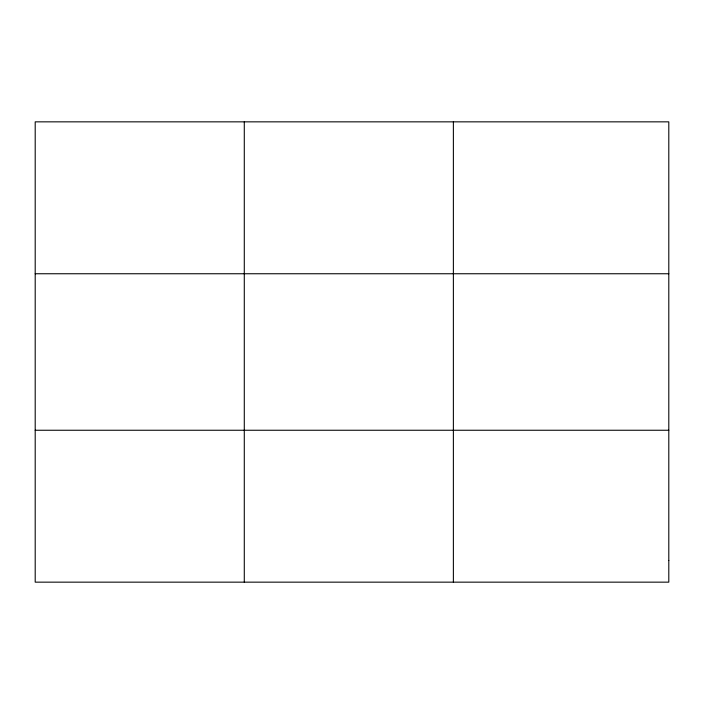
<?xml version="1.0" encoding="UTF-8"?>
<svg xmlns="http://www.w3.org/2000/svg" width="704" height="704" viewBox="0 0 704 704"><rect width="100%" height="100%" fill="white"/><g stroke="black" fill="none" stroke-linecap="round" stroke-linejoin="round"><path stroke-width="1.06" d="M244.288 121.845L244.288 582.155M453.376 121.845L453.376 582.155M35.2 273.75L668.8 273.75M35.2 430.25L668.8 430.25M668.8 560.454L668.8 582.155L35.2 582.155L35.2 121.845L668.8 121.845L668.8 560.454"/></g></svg>
